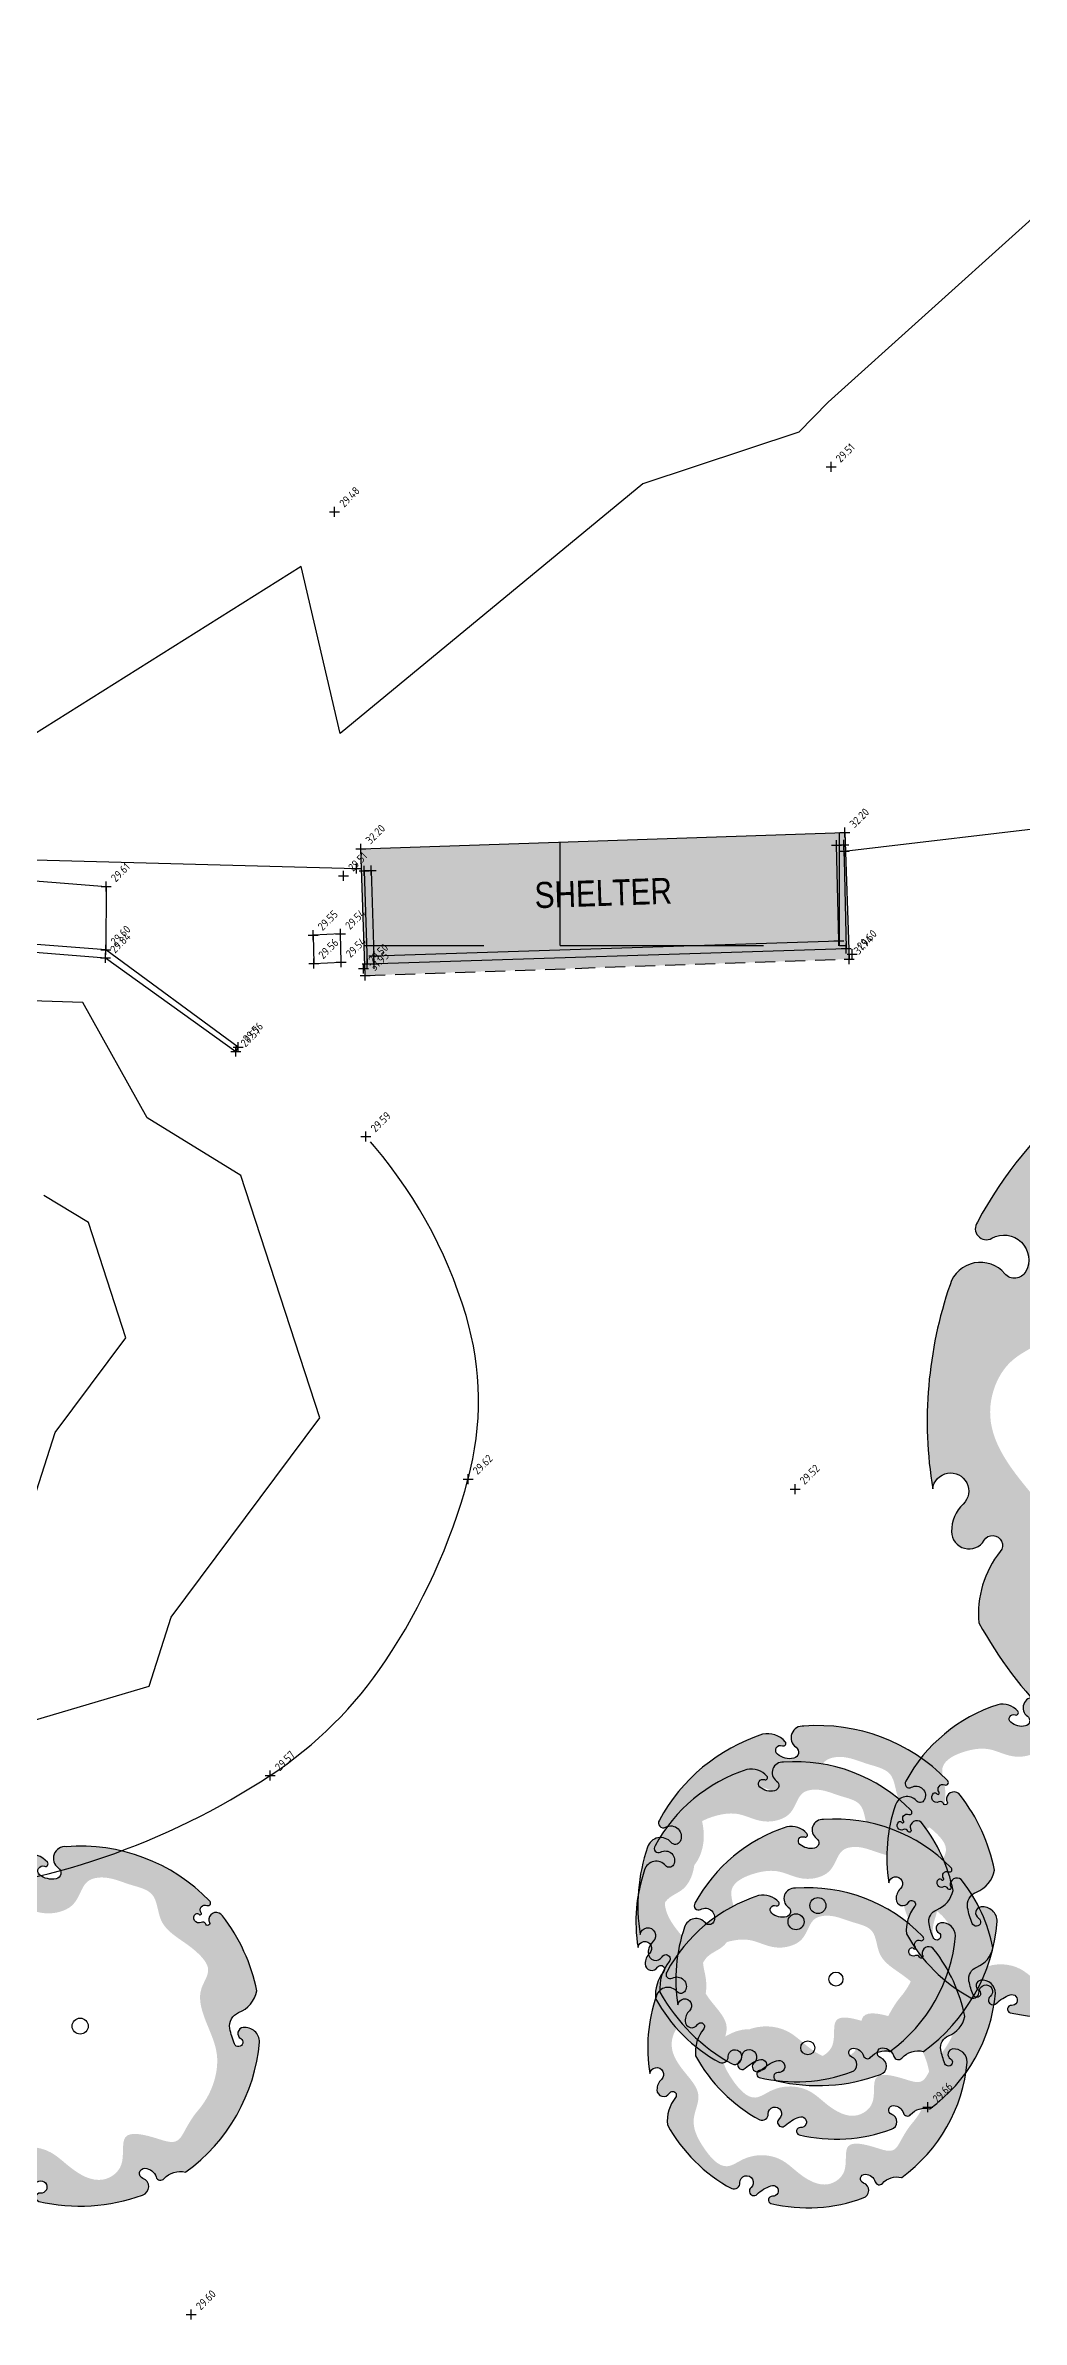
# Model space of a CAD drawing. Header units: metres. Extents: x 246075 to 247503, y 7418632 to 7419642.
# Drawn here: x 246494.8 to 246519.2, y 7418720.2 to 7418777 of the extents above; entities that cross this region are included whole.
import ezdxf
from ezdxf.enums import TextEntityAlignment as Align

# ---------------------------------------------------------------- set-up
doc = ezdxf.new("R2010")
doc.units = ezdxf.units.M
doc.linetypes.add('DASHDOT', pattern=[10, 5, -2.5, 0, -2.5])
doc.linetypes.add('DASHED', pattern=[0.75, 0.5, -0.25])
for name, color, linetype in [('-TEXT', 7, 'Continuous'), ('103_TOE_OF_BATTER', 37, 'DASHDOT'), ('103_TOE_OF_BATTER-L', 37, 'DASHDOT'), ('103_TOE_OF_BATTER-S', 37, 'DASHDOT'), ('104_EXISTING_SURFACE-L', 35, 'Continuous'), ('104_EXISTING_SURFACE-S', 35, 'Continuous'), ('201_SINGLE_TREE-H', 63, 'Continuous'), ('201_SINGLE_TREE-S', 96, 'Continuous'), ('405_EDGE_FORMATION', 33, 'Continuous'), ('410_PEDESTRIAN_PATH', 32, 'Continuous'), ('410_PEDESTRIAN_PATH-L', 32, 'Continuous'), ('410_PEDESTRIAN_PATH-S', 32, 'Continuous'), ('602_MINOR_BUILDING', 185, 'Continuous'), ('602_MINOR_BUILDING-S', 185, 'Continuous'), ('621_RETAIN_WALL_CONC', 45, 'STONEWALL'), ('621_RETAIN_WALL_CONC-L', 45, 'STONEWALL'), ('621_RETAIN_WALL_CONC-S', 45, 'STONEWALL'), ('640_EAVES', 227, 'Continuous'), ('640_EAVES-L', 227, 'Continuous'), ('640_EAVES-S', 227, 'Continuous'), ('642_ROOF_GUTTER', 155, 'DASHED'), ('642_ROOF_GUTTER-L', 153, 'Continuous'), ('642_ROOF_GUTTER-S', 153, 'Continuous'), ('903_FENCE', 24, 'FENCELINE'), ('903_FENCE-S', 24, 'Continuous'), ('EX-BUILDING_LINE', 150, 'Continuous'), ('Surface_Contours_Major', 4, 'Continuous'), ('Surface_Contours_Minor', 253, 'Continuous')]:
    doc.layers.add(name, color=color, linetype=linetype)
doc.layers.add('EX-ELECT_PIT_(SLS)', color=7, linetype='Continuous', true_color=0xffa500)
doc.styles.add('BOLD', font='ARIALN.TTF')
doc.styles.add('ISO2.5', font='isocp.shx', dxfattribs={"height": 2.5})
doc.styles.get("Standard").update_dxf_attribs({"font": 'SIMPLEX.shx'})
doc.linetypes.add('FENCELINE', pattern='A,0.5,-0.2,["/",Standard,S=0.1,R=0,X=0,Y=-0.05],-0.25', length=0.95)
doc.linetypes.add('STONEWALL', pattern='A,0,-0.0625,[131,AECCLAND,S=1,R=0,X=0,Y=0],-0.06303', length=0.12553)

# ---------------------------------------------------------------- blocks, each defined once
blk = doc.blocks.new('201T')
at = {"layer": '201_SINGLE_TREE-S'}
blk.add_circle((0, 0), 0.5, dxfattribs=at)
blk = doc.blocks.new('201C')
at = {"layer": '201_SINGLE_TREE-H', "transparency": 33554534}
h = blk.add_hatch(color=256, dxfattribs=at)
h.paths.add_polyline_path([(-0.3717, -0.3344, 0.222926), (0.0196, -0.4996, 0.770799), (0.0439, -0.4417, -0.650302), (0.0511, -0.4116, -0.234737), (0.0964, -0.4247, -0.847312), (0.0816, -0.4475, 0.78443), (0.0732, -0.4583, 0.276934), (0.1352, -0.4813, 0.193599), (0.4309, -0.2536, 0.800435), (0.4144, -0.2337, -0.75216), (0.3757, -0.1925, -0.528914), (0.4006, -0.1909, 0.594112), (0.4663, -0.1804, 0.123805), (0.4962, 0.0616, -1.41759), (0.4607, 0.0811, 0.206906), (0.4758, 0.1133, 0.759729), (0.4374, 0.1252, -1.073307), (0.4187, 0.1392, 0.194379), (0.4474, 0.2231, 0.144612), (0.2544, 0.4304, 0.53339), (0.2277, 0.4128, -1.592592), (0.1939, 0.4293, 1.030038), (0.1758, 0.4513, -0.10361), (0.1314, 0.4262, -1.238487), (0.1282, 0.4593, 0.884725), (0.1336, 0.4818, 0.147549), (-0.1551, 0.4753, 0.71725), (-0.1579, 0.4291, -0.864032), (-0.1646, 0.4015, -0.310704), (-0.1946, 0.4266, 0.58143), (-0.2167, 0.4321, -0.281558), (-0.2766, 0.4162), (-0.2775, 0.4159, 0.217121), (-0.4959, 0.0634), (-0.4959, 0.0634, 0.440011), (-0.4522, 0.021, 0.723973), (-0.4442, 0.0516, -1.384648), (-0.4262, 0.0659, -0.051107), (-0.4149, 0.0223, -0.361502), (-0.441, -0.0208, 0.256822), (-0.4937, -0.0791, 0.116166), (-0.4065, -0.2911, 0.67803), (-0.3682, -0.2843, 0.170035), (-0.3696, -0.274, -1.054701), (-0.3596, -0.2696, 0.431903), (-0.3468, -0.2749, -0.910728), (-0.3329, -0.2993, -0.42046), (-0.3418, -0.2976, 1.007885), (-0.3479, -0.3018, -0.766634), (-0.3646, -0.3216, 0.938602), (-0.3717, -0.3344)])
edge = h.paths.add_edge_path(flags=16)
edge.add_spline(control_points=[(-0.3177, 0.2468), (-0.303, 0.2628), (-0.2856, 0.2893), (-0.256, 0.3411), (-0.1928, 0.3155), (-0.0921, 0.286), (-0.1162, 0.3941), (-0.0359, 0.4462), (0.0392, 0.3985), (0.1028, 0.3299), (0.1957, 0.3214), (0.2784, 0.3804), (0.3442, 0.2961), (0.3785, 0.2147), (0.3303, 0.1307), (0.3915, 0.0592), (0.4378, -0.0139), (0.4055, -0.0919), (0.3459, -0.1091), (0.3102, -0.1666), (0.3057, -0.2282), (0.3286, -0.3091), (0.2408, -0.3447), (0.1647, -0.3496), (0.103, -0.3142), (0.0463, -0.3153), (0.0047, -0.3356), (-0.0139, -0.3682), (-0.0327, -0.4069), (-0.0927, -0.4151), (-0.1463, -0.3868), (-0.23, -0.3665), (-0.2245, -0.2773), (-0.2864, -0.2294), (-0.3344, -0.1941), (-0.3737, -0.1409), (-0.3276, -0.0866), (-0.344, -0.0009), (-0.3866, 0.0828), (-0.3665, 0.1796), (-0.3359, 0.2271), (-0.3177, 0.2468)], knot_values=[0, 0, 0, 0, 0.064972, 0.101243, 0.15652, 0.245586, 0.324463, 0.387907, 0.486094, 0.554514, 0.671826, 0.728629, 0.823661, 0.919885, 0.989953, 1.075257, 1.171704, 1.23593, 1.293575, 1.346478, 1.426142, 1.479146, 1.570817, 1.644481, 1.712561, 1.774901, 1.807, 1.846291, 1.885582, 1.928182, 2.007036, 2.074591, 2.151638, 2.226455, 2.293426, 2.340744, 2.397548, 2.47317, 2.587294, 2.673595, 2.754259, 2.754259, 2.754259, 2.754259], degree=3, periodic=0)
at = {"layer": '201_SINGLE_TREE-S'}
blk.add_lwpolyline([(-0.3717, -0.3344, 0.222926), (0.0196, -0.4996, 0.770799), (0.0439, -0.4417, -0.650302), (0.0511, -0.4116, -0.234737), (0.0964, -0.4247, -0.847312), (0.0816, -0.4475, 0.78443), (0.0732, -0.4583, 0.276934), (0.1352, -0.4813, 0.193599), (0.4309, -0.2536, 0.800435), (0.4144, -0.2337, -0.75216), (0.3757, -0.1925, -0.528914), (0.4006, -0.1909, 0.594112), (0.4663, -0.1804, 0.123805), (0.4962, 0.0616, -1.41759), (0.4607, 0.0811, 0.206906), (0.4758, 0.1133, 0.759729), (0.4374, 0.1252, -1.073307), (0.4187, 0.1392, 0.194379), (0.4474, 0.2231, 0.144612), (0.2544, 0.4304, 0.53339), (0.2277, 0.4128, -1.592592), (0.1939, 0.4293, 1.030038), (0.1758, 0.4513, -0.10361), (0.1314, 0.4262, -1.238487), (0.1282, 0.4593, 0.884725), (0.1336, 0.4818, 0.147549), (-0.1551, 0.4753, 0.71725), (-0.1579, 0.4291, -0.864032), (-0.1646, 0.4015, -0.310704), (-0.1946, 0.4266, 0.58143), (-0.2167, 0.4321, -0.281558), (-0.2766, 0.4162), (-0.2775, 0.4159, 0.217121), (-0.4959, 0.0634), (-0.4959, 0.0634, 0.440011), (-0.4522, 0.021, 0.723973), (-0.4442, 0.0516, -1.384648), (-0.4262, 0.0659, -0.051107), (-0.4149, 0.0223, -0.361502), (-0.441, -0.0208, 0.256822), (-0.4937, -0.0791, 0.116166), (-0.4065, -0.2911, 0.67803), (-0.3682, -0.2843, 0.170035), (-0.3696, -0.274, -1.054701), (-0.3596, -0.2696, 0.431903), (-0.3468, -0.2749, -0.910728), (-0.3329, -0.2993, -0.42046), (-0.3418, -0.2976, 1.007885), (-0.3479, -0.3018, -0.766634), (-0.3646, -0.3216, 0.938602), (-0.3717, -0.3344)], format="xyb", dxfattribs=at)
blk = doc.blocks.new('CROSS')
at = {"color": 0, "linetype": 'Continuous'}
for p, q in [((-0.5, 0), (0.5, 0)), ((0, -0.5), (0, 0.5))]:
    blk.add_line(p, q, dxfattribs=at)

msp = doc.modelspace()

# ---------------------------------------------------------------- hatches: boundary and pattern name
at = {"layer": '405_EDGE_FORMATION'}
h = msp.add_hatch(dxfattribs=at)
h.set_pattern_fill('ANGLE', color=256)
h.set_pattern_definition([(0, (0, 0), (0, 6.985), [5.08, -1.905]), (90, (0, 0), (-6.985, 4e-16), [5.08, -1.905])])
h.paths.add_polyline_path([(246514.73, 7418756.89), (246514.739, 7418756.89), (246514.771, 7418756.894), (246514.756, 7418757.362), (246502.663, 7418756.955), (246502.769, 7418753.788), (246514.862, 7418754.195), (246514.853, 7418754.459), (246514.785, 7418754.459)])
h.paths.add_polyline_path([(246506.851, 7418755.282), (246510.619, 7418755.409), (246510.585, 7418756.417), (246506.817, 7418756.29)], flags=24)
h.paths.add_polyline_path([(246502.986, 7418754.008), (246503.457, 7418754.479), (246503.245, 7418754.691), (246502.774, 7418754.22)], flags=24)
h.paths.add_polyline_path([(246502.483, 7418756.319), (246502.926, 7418756.761), (246502.714, 7418756.973), (246502.271, 7418756.531)], flags=9)
h.paths.add_polyline_path([(246502.424, 7418754.162), (246502.909, 7418754.647), (246502.697, 7418754.859), (246502.212, 7418754.374)], flags=9)
h.paths.add_polyline_path([(246502.408, 7418754.866), (246502.892, 7418755.351), (246502.681, 7418755.563), (246502.196, 7418755.078)], flags=9)
h.paths.add_polyline_path([(246503.029, 7418753.839), (246503.47, 7418754.28), (246503.268, 7418754.481), (246502.827, 7418754.04)], flags=24)
at = {"layer": 'EX-BUILDING_LINE'}
h = msp.add_hatch(color=9, dxfattribs=at)
h.dxf.hatch_style = 1
h.paths.add_polyline_path([(246502.663, 7418756.955), (246514.756, 7418757.362), (246514.862, 7418754.195), (246502.769, 7418753.788)])

# ---------------------------------------------------------------- linework, layer by layer
at = {"layer": '103_TOE_OF_BATTER'}
msp.add_lwpolyline([(246502.789, 7418749.758, -0.110391), (246505.289, 7418745.283, -0.1394), (246505.341, 7418741.196, -0.081191), (246503.276, 7418736.652, -0.100144), (246500.397, 7418733.789, -0.063382), (246496.238, 7418731.746, -0.063458), (246491.705, 7418730.812, -0.062046), (246487.483, 7418731.013, -0.058772), (246483.208, 7418732.284, -0.113074), (246480.536, 7418734.238, -0.081096), (246478.129, 7418738.143)], format="xyb", dxfattribs=at)
at = {"layer": '410_PEDESTRIAN_PATH'}
for p, q in [((246486.663, 7418756.779), (246496.3, 7418756.011)), ((246496.3, 7418756.011), (246496.292, 7418754.424))]:
    msp.add_line(p, q, dxfattribs=at)
at = {"layer": '602_MINOR_BUILDING'}
for p, q in [((246514.547, 7418757.047), (246514.727, 7418757.053)), ((246514.601, 7418754.653), (246514.547, 7418757.047)), ((246514.727, 7418757.053), (246514.785, 7418754.459)), ((246502.923, 7418756.408), (246502.743, 7418756.402)), ((246502.743, 7418756.402), (246502.817, 7418754.075)), ((246502.923, 7418756.408), (246502.99, 7418754.281)), ((246502.817, 7418754.075), (246514.785, 7418754.459)), ((246502.99, 7418754.281), (246514.601, 7418754.653))]:
    msp.add_line(p, q, dxfattribs=at)
at = {"layer": '621_RETAIN_WALL_CONC'}
for p, q in [((246486.016, 7418755.051), (246496.283, 7418754.23)), ((246496.292, 7418754.424), (246486.114, 7418755.228)), ((246499.598, 7418751.997), (246496.292, 7418754.424)), ((246496.283, 7418754.23), (246499.54, 7418751.885)), ((246499.54, 7418751.885), (246499.598, 7418751.997))]:
    msp.add_line(p, q, dxfattribs=at)
at = {"layer": '640_EAVES'}
for p, q in [((246502.663, 7418756.955), (246514.756, 7418757.362)), ((246514.756, 7418757.362), (246514.862, 7418754.195)), ((246502.769, 7418753.788), (246502.663, 7418756.955))]:
    msp.add_line(p, q, dxfattribs=at)
at = {"layer": '642_ROOF_GUTTER'}
msp.add_line((246502.769, 7418753.788), (246514.862, 7418754.195), dxfattribs=at)
at = {"layer": '903_FENCE'}
for p, q in [((246514.739, 7418756.89), (246548.242, 7418760.868)), ((246486.693, 7418756.887), (246502.555, 7418756.456))]:
    msp.add_line(p, q, dxfattribs=at)
at = {"layer": 'EX-ELECT_PIT_(SLS)'}
for p, q in [((246502.152, 7418754.823), (246501.467, 7418754.797)), ((246501.467, 7418754.797), (246501.483, 7418754.088)), ((246502.168, 7418754.118), (246502.152, 7418754.823)), ((246501.483, 7418754.088), (246502.168, 7418754.118))]:
    msp.add_line(p, q, dxfattribs=at)
at = {"layer": 'Surface_Contours_Major', "elevation": 30}
msp.add_lwpolyline([(246491.155, 7418734.179), (246497.371, 7418736.025), (246497.923, 7418737.742), (246501.638, 7418742.728), (246499.662, 7418748.789), (246497.326, 7418750.225), (246495.718, 7418753.109), (246487.271, 7418753.383)], dxfattribs=at)
at = {"layer": 'Surface_Contours_Minor'}
for points, elevation in [([(246521.611, 7418774.662), (246514.334, 7418768.113), (246513.606, 7418767.367), (246509.706, 7418766.072), (246502.142, 7418759.832), (246501.173, 7418764.006), (246492.126, 7418758.328), (246487.184, 7418756.738), (246487.186, 7418756.652), (246486.481, 7418756.263), (246485.723, 7418755.593), (246478.182, 7418762.418), (246478.055, 7418762.284), (246477.27, 7418761.553), (246476.463, 7418762.326), (246475.617, 7418763.124), (246476.371, 7418764.082), (246476.393, 7418764.105), (246476.371, 7418764.127), (246475.593, 7418764.853), (246475.204, 7418767.534), (246473.723, 7418775.011), (246471.044, 7418776.596), (246468.51, 7418779.017)], 29.5), ([(246493.831, 7418738.641), (246495.028, 7418742.366), (246496.791, 7418744.732), (246495.853, 7418747.608), (246494.745, 7418748.29)], 30.5)]:
    msp.add_lwpolyline(points, dxfattribs=dict(at, elevation=elevation))

# ---------------------------------------------------------------- block references
at = {"layer": '103_TOE_OF_BATTER-S', "xscale": 0.25, "yscale": 0.25, "zscale": 0.25}
for p in [(246502.789, 7418749.758), (246505.341, 7418741.196), (246500.397, 7418733.789)]:
    msp.add_blockref('CROSS', p, dxfattribs=at)
at = {"layer": '104_EXISTING_SURFACE-S', "xscale": 0.25, "yscale": 0.25, "zscale": 0.25}
for p in [(246514.41, 7418766.497), (246502.007, 7418765.375), (246502.228, 7418756.275), (246514.937, 7418754.316), (246502.731, 7418753.964), (246513.509, 7418740.948), (246516.827, 7418725.496), (246498.425, 7418720.315)]:
    msp.add_blockref('CROSS', p, dxfattribs=at)
at = {"layer": '201_SINGLE_TREE-S', "rotation": 182.2}
for name, p, xscale, yscale, zscale in [('201C', (246527.312, 7418742.647), 21, 21, 21), ('201C', (246519.802, 7418731.752), 8, 8, 8), ('201C', (246514.082, 7418730.536), 9, 9, 9), ('201C', (246513.534, 7418730.132), 8, 8, 8), ('201C', (246514.532, 7418728.699), 8, 8, 8), ('201C', (246495.649, 7418727.523), 9, 9, 9), ('201C', (246513.828, 7418726.981), 8, 8, 8), ('201T', (246514.082, 7418730.536), 0.4, 0.4, 0.4), ('201T', (246513.534, 7418730.132), 0.4, 0.4, 0.4), ('201T', (246514.532, 7418728.699), 0.35, 0.35, 0.35), ('201T', (246495.649, 7418727.523), 0.4, 0.4, 0.4), ('201T', (246513.828, 7418726.981), 0.35, 0.35, 0.35)]:
    msp.add_blockref(name, p, dxfattribs=dict(at, xscale=xscale, yscale=yscale, zscale=zscale))
at = {"layer": '410_PEDESTRIAN_PATH-S', "xscale": 0.25, "yscale": 0.25, "zscale": 0.25}
msp.add_blockref('CROSS', (246496.3, 7418756.011), dxfattribs=at)
at = {"layer": '602_MINOR_BUILDING-S', "xscale": 0.25, "yscale": 0.25, "zscale": 0.25}
for p in [(246514.547, 7418757.047), (246514.727, 7418757.053), (246502.743, 7418756.402), (246502.923, 7418756.408), (246514.601, 7418754.653), (246514.785, 7418754.459), (246502.817, 7418754.075), (246502.99, 7418754.281), (246502.997, 7418754.081)]:
    msp.add_blockref('CROSS', p, dxfattribs=at)
at = {"layer": '621_RETAIN_WALL_CONC-S', "xscale": 0.25, "yscale": 0.25, "zscale": 0.25}
for p in [(246496.292, 7418754.424), (246496.283, 7418754.23), (246499.54, 7418751.885), (246499.598, 7418751.997)]:
    msp.add_blockref('CROSS', p, dxfattribs=at)
at = {"layer": '640_EAVES-S', "xscale": 0.25, "yscale": 0.25, "zscale": 0.25}
for p in [(246514.756, 7418757.362), (246502.663, 7418756.955)]:
    msp.add_blockref('CROSS', p, dxfattribs=at)
at = {"layer": '642_ROOF_GUTTER-S', "xscale": 0.25, "yscale": 0.25, "zscale": 0.25}
for p in [(246502.769, 7418753.788), (246514.862, 7418754.195)]:
    msp.add_blockref('CROSS', p, dxfattribs=at)
at = {"layer": '903_FENCE-S', "xscale": 0.25, "yscale": 0.25, "zscale": 0.25}
for p in [(246514.739, 7418756.89), (246502.555, 7418756.456)]:
    msp.add_blockref('CROSS', p, dxfattribs=at)
at = {"layer": 'EX-ELECT_PIT_(SLS)', "xscale": 0.25, "yscale": 0.25, "zscale": 0.25}
for p in [(246501.467, 7418754.797), (246502.152, 7418754.823), (246501.483, 7418754.088), (246502.168, 7418754.118)]:
    msp.add_blockref('CROSS', p, dxfattribs=at)

# ---------------------------------------------------------------- texts
at = {"layer": '-TEXT', "style": 'BOLD'}
msp.add_text('SHELTER', height=0.65, rotation=1.9286, dxfattribs=at).set_placement((246508.729, 7418755.525), align=Align.CENTER)
at = {"layer": '103_TOE_OF_BATTER-L', "style": 'ISO2.5'}
for s, p in [('29.59', (246502.957, 7418749.925)), ('29.62', (246505.508, 7418741.363)), ('29.57', (246500.565, 7418733.956))]:
    msp.add_text(s, height=0.2, rotation=45, dxfattribs=at).set_placement(p, align=Align.MIDDLE_LEFT)
at = {"layer": '104_EXISTING_SURFACE-L', "style": 'ISO2.5'}
for s, p in [('29.51', (246514.577, 7418766.664)), ('29.48', (246502.174, 7418765.543)), ('29.51', (246502.395, 7418756.442)), ('29.50', (246502.898, 7418754.132)), ('29.60', (246515.105, 7418754.483)), ('29.52', (246513.677, 7418741.115)), ('29.66', (246516.995, 7418725.664)), ('29.60', (246498.592, 7418720.482))]:
    msp.add_text(s, height=0.2, rotation=45, dxfattribs=at).set_placement(p, align=Align.MIDDLE_LEFT)
at = {"layer": '410_PEDESTRIAN_PATH-L', "style": 'ISO2.5'}
msp.add_text('29.61', height=0.2, rotation=45, dxfattribs=at).set_placement((246496.467, 7418756.178), align=Align.MIDDLE_LEFT)
at = {"layer": '621_RETAIN_WALL_CONC-L', "style": 'ISO2.5'}
for s, p in [('29.60', (246496.459, 7418754.591)), ('29.84', (246496.45, 7418754.398)), ('29.57', (246499.708, 7418752.052)), ('29.56', (246499.765, 7418752.165))]:
    msp.add_text(s, height=0.2, rotation=45, dxfattribs=at).set_placement(p, align=Align.MIDDLE_LEFT)
at = {"layer": '640_EAVES-L', "style": 'ISO2.5'}
for p in [(246514.923, 7418757.529), (246502.831, 7418757.122)]:
    msp.add_text('32.20', height=0.2, rotation=45, dxfattribs=at).set_placement(p, align=Align.MIDDLE_LEFT)
at = {"layer": '642_ROOF_GUTTER-L', "style": 'ISO2.5'}
for s, p in [('31.94', (246515.029, 7418754.362)), ('31.95', (246502.937, 7418753.955))]:
    msp.add_text(s, height=0.2, rotation=45, dxfattribs=at).set_placement(p, align=Align.MIDDLE_LEFT)
at = {"layer": 'EX-ELECT_PIT_(SLS)', "style": 'ISO2.5'}
for s, p in [('29.55', (246501.634, 7418754.964)), ('29.54', (246502.319, 7418754.99)), ('29.56', (246501.65, 7418754.255)), ('29.54', (246502.336, 7418754.285))]:
    msp.add_text(s, height=0.2, rotation=45, dxfattribs=at).set_placement(p, align=Align.MIDDLE_LEFT)

doc.saveas('drawing.dxf')
